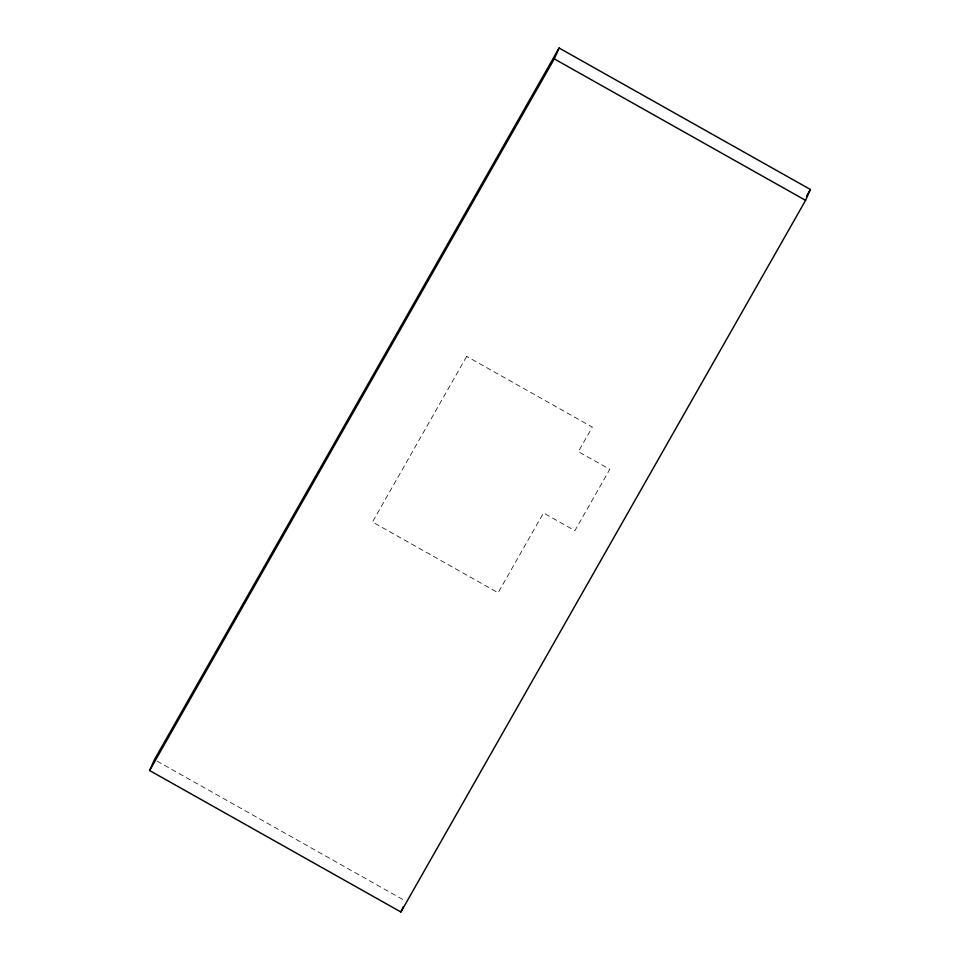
<?xml version="1.0" encoding="UTF-8"?>
<svg xmlns="http://www.w3.org/2000/svg" width="960" height="960" viewBox="0 0 960 960"><rect width="100%" height="100%" fill="white"/><g stroke="black" fill="none" stroke-linecap="round" stroke-linejoin="round"><path stroke-width="0.72" stroke-dasharray="4.8 3.6" d="M157.02 761.112L404.4 900.384M466.668 356.376L372.48 522.012L498.132 592.752L543.48 512.988L574.884 530.676L609.78 469.332L578.364 451.644L592.32 427.104L466.668 356.376"/><path stroke-width="1.44" d="M149.616 770.532L154.416 759.648L559.092 48L810.384 189.468L805.584 200.352L400.908 912L149.616 770.532L554.292 58.884L559.092 48M400.908 912L403.308 906.564M806.676 195.984L810.384 189.468M554.292 58.884L805.584 200.352"/></g></svg>
